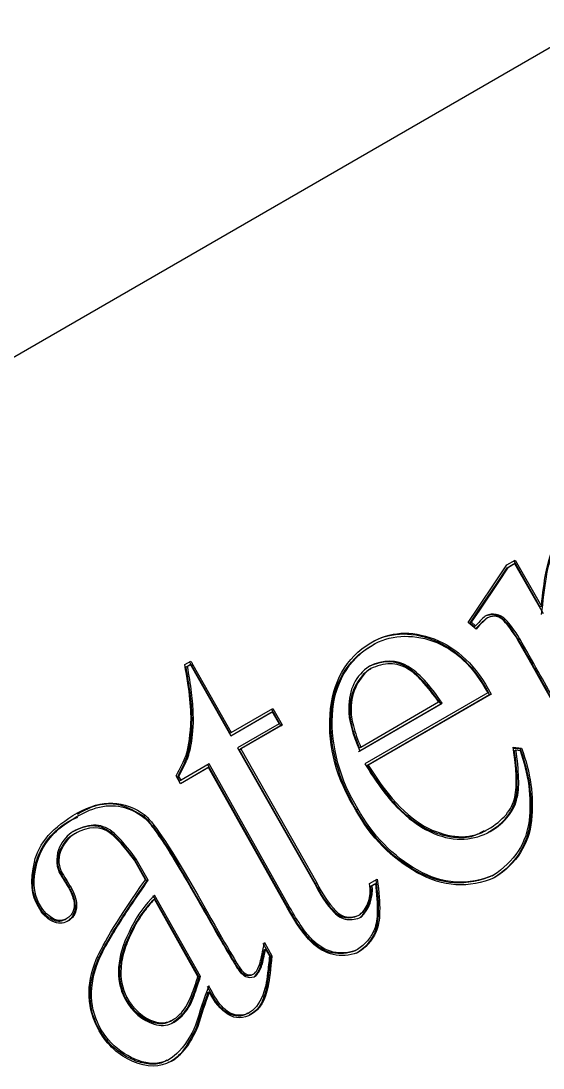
# Model space of a CAD drawing. Header units: inches. Extents: x -2.63 to 1.28, y -1.82 to 1.22.
# Drawn here: x -0.0019 to 0.1874, y -0.5737 to -0.1938 of the extents above; entities that cross this region are included whole.
import ezdxf

# ---------------------------------------------------------------- set-up
doc = ezdxf.new("R2010")
doc.units = ezdxf.units.IN
doc.header["$MEASUREMENT"] = 0

msp = doc.modelspace()

# ---------------------------------------------------------------- linework, layer by layer
at = {"color": 7, "linetype": 'Continuous', "lineweight": 25}
for p, q in [((-0.93854, -0.85495), (0.47568, -0.03854)), ((0.17044, -0.39698), (0.17431, -0.39116)), ((0.17431, -0.39116), (0.17734, -0.38941)), ((0.17444, -0.39223), (0.17662, -0.39096)), ((0.17494, -0.39195), (0.17713, -0.39069)), ((0.17662, -0.39096), (0.17713, -0.39069)), ((0.17684, -0.3897), (0.18632, -0.40639)), ((0.17713, -0.39069), (0.18744, -0.40884)), ((0.17734, -0.38941), (0.18683, -0.40612)), ((0.17065, -0.39791), (0.17444, -0.39223)), ((0.17116, -0.39763), (0.17494, -0.39195)), ((0.17444, -0.39223), (0.17494, -0.39195)), ((0.16373, -0.40693), (0.17044, -0.39698)), ((0.16395, -0.40786), (0.17065, -0.39791)), ((0.16445, -0.40759), (0.17116, -0.39763)), ((0.17065, -0.39791), (0.17116, -0.39763)), ((0.18632, -0.40639), (0.18683, -0.40612)), ((0.16031, -0.41203), (0.16373, -0.40693)), ((0.161, -0.41225), (0.16395, -0.40786)), ((0.16151, -0.41197), (0.16445, -0.40759)), ((0.16395, -0.40786), (0.16445, -0.40759)), ((0.16313, -0.41453), (0.16031, -0.41203)), ((0.161, -0.41225), (0.16151, -0.41197)), ((0.16245, -0.41353), (0.161, -0.41225)), ((0.16296, -0.41325), (0.16151, -0.41197)), ((0.16245, -0.41353), (0.16296, -0.41325)), ((0.16685, -0.41067), (0.16735, -0.41039)), ((0.17335, -0.41123), (0.17386, -0.41095)), ((0.12492, -0.42063), (0.12542, -0.42036)), ((0.12617, -0.41993), (0.12567, -0.4202)), ((0.17853, -0.41833), (0.17904, -0.41805)), ((0.05748, -0.42734), (0.05967, -0.42607)), ((0.05794, -0.42821), (0.05897, -0.42762)), ((0.05794, -0.42821), (0.05845, -0.42793)), ((0.05845, -0.42793), (0.05948, -0.42734)), ((0.05897, -0.42762), (0.05948, -0.42734)), ((0.05948, -0.42734), (0.05975, -0.42783)), ((0.05975, -0.42783), (0.07415, -0.45321)), ((0.05996, -0.42771), (0.06046, -0.42743)), ((0.05996, -0.42771), (0.07386, -0.45221)), ((0.06046, -0.42743), (0.07436, -0.45194)), ((0.12445, -0.42908), (0.12496, -0.4288)), ((0.13802, -0.4283), (0.13852, -0.42802)), ((0.1674, -0.43759), (0.12279, -0.46334)), ((0.16807, -0.43834), (0.12352, -0.46406)), ((0.16858, -0.43806), (0.12402, -0.46378)), ((0.16807, -0.43834), (0.16858, -0.43806)), ((0.07436, -0.45194), (0.08946, -0.44322)), ((0.08896, -0.44351), (0.09237, -0.44952)), ((0.08946, -0.44322), (0.09287, -0.44924)), ((0.11731, -0.4436), (0.11782, -0.44333)), ((0.12054, -0.45888), (0.15033, -0.4416)), ((0.12104, -0.45861), (0.15084, -0.44133)), ((0.12134, -0.45728), (0.14957, -0.44091)), ((0.15033, -0.4416), (0.15084, -0.44133)), ((0.07414, -0.4532), (0.08874, -0.44478)), ((0.07415, -0.45321), (0.08924, -0.4445)), ((0.08874, -0.44478), (0.08924, -0.4445)), ((0.08924, -0.4445), (0.09167, -0.44878)), ((0.07386, -0.45221), (0.07436, -0.45194)), ((0.09167, -0.44878), (0.07658, -0.45749)), ((0.09237, -0.44952), (0.07727, -0.45823)), ((0.09287, -0.44924), (0.07778, -0.45795)), ((0.09237, -0.44952), (0.09287, -0.44924)), ((0.07658, -0.45749), (0.10463, -0.50693)), ((0.07727, -0.45823), (0.07778, -0.45795)), ((0.07727, -0.45823), (0.10484, -0.50682)), ((0.07778, -0.45795), (0.10535, -0.50655)), ((0.12084, -0.45755), (0.12134, -0.45728)), ((0.17656, -0.45727), (0.17963, -0.45762)), ((0.17659, -0.45761), (0.17912, -0.4579)), ((0.17708, -0.45861), (0.17758, -0.45833)), ((0.17758, -0.45833), (0.17908, -0.45851)), ((0.17912, -0.4579), (0.17963, -0.45762)), ((0.06635, -0.4634), (0.05614, -0.4693)), ((0.09552, -0.51533), (0.06635, -0.4634)), ((0.06613, -0.46468), (0.05592, -0.47057)), ((0.06562, -0.46496), (0.05592, -0.47056)), ((0.06562, -0.46496), (0.06613, -0.46468)), ((0.09502, -0.51561), (0.06585, -0.46369)), ((0.09481, -0.51573), (0.06613, -0.46468)), ((0.12352, -0.46406), (0.12402, -0.46378)), ((0.05592, -0.47057), (0.05432, -0.46775)), ((0.05483, -0.46817), (0.05534, -0.46789)), ((0.05563, -0.46957), (0.05483, -0.46817)), ((0.05614, -0.4693), (0.05534, -0.46789)), ((0.05563, -0.46957), (0.05614, -0.4693)), ((0.01907, -0.48208), (0.01856, -0.48236)), ((0.04262, -0.48231), (0.04313, -0.48203)), ((0.11978, -0.47998), (0.12029, -0.4797)), ((0.01654, -0.48819), (0.01705, -0.48791)), ((0.01734, -0.48889), (0.01683, -0.48917)), ((0.01843, -0.48829), (0.01699, -0.48908)), ((0.0305, -0.48813), (0.03101, -0.48785)), ((0.16627, -0.48782), (0.16677, -0.48754)), ((0.01234, -0.49445), (0.01285, -0.49417)), ((0.04321, -0.50541), (0.03921, -0.49836)), ((0.03937, -0.49817), (0.03988, -0.49789)), ((0.04375, -0.50588), (0.03937, -0.49817)), ((0.04426, -0.50561), (0.03988, -0.49789)), ((0.0122, -0.50266), (0.01271, -0.50239)), ((0.12455, -0.50682), (0.12729, -0.50524)), ((0.16899, -0.504), (0.16949, -0.50372)), ((0.01597, -0.50895), (0.01648, -0.50867)), ((0.04375, -0.50588), (0.04426, -0.50561)), ((0.10484, -0.50682), (0.10535, -0.50655)), ((0.12496, -0.50772), (0.12614, -0.50704)), ((0.12496, -0.50772), (0.12547, -0.50744)), ((0.12547, -0.50744), (0.12665, -0.50676)), ((0.12614, -0.50704), (0.12665, -0.50676)), ((0.04596, -0.51278), (0.04646, -0.5125)), ((0.06272, -0.54079), (0.04603, -0.51126)), ((0.06227, -0.54048), (0.04646, -0.5125)), ((0.06323, -0.54051), (0.04654, -0.51098)), ((0.00461, -0.5151), (0.00511, -0.51483)), ((0.09502, -0.51561), (0.09552, -0.51533)), ((0.11173, -0.51695), (0.11223, -0.51667)), ((0.01392, -0.5199), (0.01443, -0.51963)), ((0.01717, -0.51777), (0.01768, -0.51749)), ((0.12044, -0.5184), (0.12094, -0.51812)), ((0.03756, -0.52524), (0.03807, -0.52496)), ((0.10337, -0.52759), (0.10387, -0.52731)), ((0.08586, -0.52845), (0.08859, -0.53326)), ((0.08629, -0.53087), (0.0868, -0.53059)), ((0.08636, -0.52817), (0.08909, -0.53298)), ((0.0868, -0.53059), (0.0882, -0.53307)), ((0.11917, -0.53125), (0.11967, -0.53097)), ((0.02566, -0.53515), (0.02617, -0.53488)), ((0.08859, -0.53326), (0.08909, -0.53298)), ((0.07694, -0.53765), (0.07745, -0.53737)), ((0.06272, -0.54079), (0.06323, -0.54051)), ((0.08209, -0.53978), (0.08259, -0.5395)), ((0.083, -0.5404), (0.08338, -0.54019)), ((0.06589, -0.54636), (0.06639, -0.54609)), ((0.08719, -0.54435), (0.08769, -0.54407)), ((0.03592, -0.54836), (0.03643, -0.54809)), ((0.08035, -0.55394), (0.08085, -0.55367)), ((0.04599, -0.55714), (0.04649, -0.55686)), ((0.05254, -0.55656), (0.05305, -0.55628)), ((0.02669, -0.56014), (0.0272, -0.55986)), ((0.06174, -0.55895), (0.06224, -0.55867)), ((0.05113, -0.57094), (0.05163, -0.57066))]:
    msp.add_line(p, q, dxfattribs=at)
for points in [[(0.18683, -0.40612), (0.18779, -0.39659), (0.189, -0.39024), (0.19044, -0.38707)], [(0.18693, -0.40912), (0.18739, -0.40459), (0.18877, -0.39389), (0.18964, -0.39025), (0.19072, -0.38789)], [(0.16687, -0.40951), (0.16626, -0.40992), (0.16538, -0.41067), (0.16367, -0.41245), (0.16296, -0.41325)], [(0.17335, -0.41123), (0.17158, -0.40924), (0.16839, -0.40891), (0.16636, -0.40979)], [(0.17386, -0.41095), (0.17208, -0.40896), (0.16889, -0.40863), (0.16687, -0.40951)], [(0.17332, -0.41159), (0.1717, -0.40976), (0.16971, -0.40936), (0.16735, -0.41039)], [(0.16735, -0.41039), (0.16639, -0.41104), (0.16499, -0.41242), (0.16313, -0.41453)], [(0.17835, -0.41848), (0.17639, -0.41531), (0.17471, -0.41302), (0.17332, -0.41159)], [(0.17853, -0.41833), (0.17765, -0.41691), (0.17558, -0.4138), (0.17422, -0.41213), (0.17335, -0.41123)], [(0.17904, -0.41805), (0.17816, -0.41663), (0.17609, -0.41352), (0.17473, -0.41185), (0.17386, -0.41095)], [(0.13852, -0.42802), (0.13433, -0.4255), (0.12964, -0.42547), (0.12447, -0.42793)], [(0.05917, -0.42635), (0.05934, -0.42661), (0.0596, -0.42706), (0.05996, -0.42771)], [(0.05967, -0.42607), (0.05985, -0.42633), (0.06011, -0.42678), (0.06046, -0.42743)], [(0.12447, -0.42793), (0.11945, -0.43131), (0.11695, -0.43639), (0.11695, -0.44316)], [(0.12445, -0.42908), (0.12024, -0.43194), (0.1173, -0.4377), (0.11731, -0.4436)], [(0.12496, -0.4288), (0.12074, -0.43166), (0.11781, -0.43742), (0.11782, -0.44333)], [(0.13802, -0.4283), (0.13382, -0.42578), (0.12913, -0.42575), (0.12396, -0.4282)], [(0.13822, -0.42885), (0.13628, -0.42769), (0.13234, -0.42641), (0.12713, -0.42778), (0.12496, -0.4288)], [(0.15033, -0.4416), (0.1459, -0.43499), (0.14179, -0.43055), (0.13802, -0.4283)], [(0.14957, -0.44091), (0.14775, -0.43826), (0.14326, -0.4326), (0.14018, -0.43002), (0.13822, -0.42885)], [(0.15084, -0.44133), (0.1464, -0.43471), (0.1423, -0.43027), (0.13852, -0.42802)], [(0.11695, -0.44316), (0.11689, -0.44735), (0.11825, -0.45249), (0.12104, -0.45861)], [(0.11731, -0.4436), (0.11728, -0.44566), (0.11776, -0.44941), (0.11974, -0.45506), (0.12084, -0.45755)], [(0.11782, -0.44333), (0.11778, -0.44538), (0.11826, -0.44914), (0.12025, -0.45478), (0.12134, -0.45728)], [(0.0305, -0.48813), (0.02853, -0.48665), (0.02418, -0.485), (0.01876, -0.48692), (0.01654, -0.48819)], [(0.03101, -0.48785), (0.02904, -0.48637), (0.02469, -0.48472), (0.01926, -0.48664), (0.01705, -0.48791)], [(0.03061, -0.48862), (0.02691, -0.48584), (0.02255, -0.48589), (0.01753, -0.48879)], [(0.0427, -0.48277), (0.04381, -0.48376), (0.04534, -0.4856), (0.04973, -0.49176), (0.05487, -0.50001), (0.06152, -0.51149), (0.06795, -0.52284), (0.07242, -0.53061), (0.07565, -0.53606), (0.07624, -0.5371), (0.07681, -0.53788)], [(0.01705, -0.48791), (0.01485, -0.48904), (0.01324, -0.49127), (0.01207, -0.49361)], [(0.01702, -0.48907), (0.01525, -0.48997), (0.01369, -0.49177), (0.01234, -0.49445)], [(0.01753, -0.48879), (0.01575, -0.4897), (0.01419, -0.49149), (0.01285, -0.49417)], [(0.03937, -0.49817), (0.03782, -0.49605), (0.03408, -0.49135), (0.03195, -0.48923), (0.0305, -0.48813)], [(0.03921, -0.49836), (0.03567, -0.49354), (0.03281, -0.49029), (0.03061, -0.48862)], [(0.03988, -0.49789), (0.03832, -0.49577), (0.03458, -0.49107), (0.03245, -0.48895), (0.03101, -0.48785)], [(0.01207, -0.49361), (0.01086, -0.49613), (0.01066, -0.4998), (0.01197, -0.50274)], [(0.01234, -0.49445), (0.01103, -0.49719), (0.01098, -0.49992), (0.0122, -0.50266)], [(0.01285, -0.49417), (0.01153, -0.49691), (0.01149, -0.49965), (0.01271, -0.50239)], [(0.01197, -0.50274), (0.01318, -0.50488), (0.01454, -0.50692), (0.01576, -0.50906)], [(0.01576, -0.50906), (0.01649, -0.51051), (0.01774, -0.51402), (0.01732, -0.51604), (0.01687, -0.51699)], [(0.01597, -0.50895), (0.01783, -0.51261), (0.01822, -0.51555), (0.01717, -0.51777)], [(0.01648, -0.50867), (0.01833, -0.51233), (0.01873, -0.51527), (0.01768, -0.51749)], [(0.02537, -0.53436), (0.02783, -0.52855), (0.03377, -0.5189), (0.04321, -0.50541)], [(0.02566, -0.53515), (0.0264, -0.5334), (0.02786, -0.53049), (0.03183, -0.52367), (0.03689, -0.51582), (0.04154, -0.50904), (0.04375, -0.50588)], [(0.02617, -0.53488), (0.02691, -0.53312), (0.02837, -0.53021), (0.03233, -0.5234), (0.0374, -0.51554), (0.04205, -0.50876), (0.04426, -0.50561)], [(0.10463, -0.50693), (0.1065, -0.51069), (0.10884, -0.51435), (0.11171, -0.51732)], [(0.10484, -0.50682), (0.10689, -0.51094), (0.10918, -0.51431), (0.11173, -0.51695)], [(0.10535, -0.50655), (0.1074, -0.51066), (0.10969, -0.51404), (0.11223, -0.51667)], [(0.12665, -0.50676), (0.12711, -0.51036), (0.12767, -0.51865), (0.12623, -0.5242), (0.12347, -0.52821), (0.12102, -0.5302), (0.11967, -0.53097)], [(0.12097, -0.51926), (0.12374, -0.51668), (0.12543, -0.51213), (0.12496, -0.50772)], [(0.12147, -0.51899), (0.12425, -0.51641), (0.12594, -0.51185), (0.12547, -0.50744)], [(0.10337, -0.52799), (0.10073, -0.52541), (0.09788, -0.52133), (0.09481, -0.51573)], [(0.10337, -0.52759), (0.10189, -0.52615), (0.09965, -0.52342), (0.09636, -0.51806), (0.09502, -0.51561)], [(0.10387, -0.52731), (0.1024, -0.52587), (0.10016, -0.52314), (0.09687, -0.51778), (0.09552, -0.51533)], [(0.11223, -0.51667), (0.11459, -0.51907), (0.1175, -0.51956), (0.12094, -0.51812)], [(0.11171, -0.51732), (0.11298, -0.51861), (0.11607, -0.52046), (0.11987, -0.51965), (0.12147, -0.51899)], [(0.11173, -0.51695), (0.11409, -0.51935), (0.11699, -0.51984), (0.12044, -0.5184)], [(0.03729, -0.52441), (0.03277, -0.53342), (0.03224, -0.54144), (0.0357, -0.54846)], [(0.11917, -0.53125), (0.11661, -0.53217), (0.11061, -0.5329), (0.10553, -0.52966), (0.10337, -0.52759)], [(0.12012, -0.53187), (0.11399, -0.53411), (0.10841, -0.53281), (0.10337, -0.52799)], [(0.11967, -0.53097), (0.11712, -0.5319), (0.11111, -0.53262), (0.10604, -0.52938), (0.10387, -0.52731)], [(0.02649, -0.56027), (0.02195, -0.55228), (0.02158, -0.54364), (0.02537, -0.53436)], [(0.02669, -0.56014), (0.02462, -0.55649), (0.02199, -0.5486), (0.02405, -0.53909), (0.02566, -0.53515)], [(0.0272, -0.55986), (0.02512, -0.55621), (0.0225, -0.54832), (0.02456, -0.53882), (0.02617, -0.53488)], [(0.0882, -0.53307), (0.08801, -0.53513), (0.0875, -0.53977), (0.08713, -0.54224), (0.08685, -0.54372)], [(0.08859, -0.53326), (0.08814, -0.53811), (0.08767, -0.5418), (0.08719, -0.54435)], [(0.08909, -0.53298), (0.08864, -0.53783), (0.08818, -0.54153), (0.08769, -0.54407)], [(0.07681, -0.53788), (0.07763, -0.53907), (0.07993, -0.5414), (0.08242, -0.54078), (0.08338, -0.54019)], [(0.07694, -0.53765), (0.07866, -0.54013), (0.08043, -0.5408), (0.08227, -0.53967)], [(0.07745, -0.53737), (0.07916, -0.53985), (0.08094, -0.54052), (0.08278, -0.53939)], [(0.04649, -0.55686), (0.04844, -0.55753), (0.05232, -0.55743), (0.05779, -0.5527), (0.06073, -0.54527), (0.06171, -0.54226), (0.06227, -0.54048)], [(0.06622, -0.54388), (0.06449, -0.54857), (0.06285, -0.55332), (0.06143, -0.55819)], [(0.06589, -0.54636), (0.06434, -0.55057), (0.06295, -0.55476), (0.06174, -0.55895)], [(0.06639, -0.54609), (0.06484, -0.55029), (0.06346, -0.55448), (0.06224, -0.55867)], [(0.08685, -0.54372), (0.0862, -0.54692), (0.0832, -0.55347), (0.07637, -0.55538), (0.07076, -0.55218), (0.06751, -0.5465), (0.06622, -0.54388)], [(0.0357, -0.54846), (0.03856, -0.55349), (0.04212, -0.55659), (0.0464, -0.55779)], [(0.03592, -0.54836), (0.03819, -0.55234), (0.04205, -0.55604), (0.04599, -0.55714)], [(0.03643, -0.54809), (0.0387, -0.55207), (0.04255, -0.55577), (0.04649, -0.55686)]]:
    msp.add_open_spline(points, degree=3, dxfattribs=at)
for points, knots in [([(0.16685, -0.41067), (0.16615, -0.41124), (0.16478, -0.41238), (0.16359, -0.41374), (0.163, -0.41441)], [0, 0, 0, 0, 0.504359, 1, 1, 1, 1]), ([(0.12441, -0.41977), (0.13133, -0.41559), (0.13901, -0.41511), (0.15587, -0.42152), (0.16275, -0.42819), (0.16807, -0.43834)], [0, 0, 0, 0, 1, 1, 2, 2, 2, 2]), ([(0.12492, -0.41949), (0.13184, -0.41532), (0.13951, -0.41483), (0.15638, -0.42124), (0.16326, -0.42792), (0.16858, -0.43806)], [0, 0, 0, 0, 1, 1, 2, 2, 2, 2]), ([(0.12542, -0.42036), (0.13154, -0.41666), (0.1438, -0.41569), (0.15883, -0.42471), (0.16502, -0.43322), (0.1674, -0.43759)], [0.00001, 0.00001, 0.00001, 0.00001, 0.98569, 1.47853, 1.97137, 1.97137, 1.97137, 1.97137]), ([(0.11959, -0.48012), (0.11251, -0.46884), (0.10937, -0.45727), (0.111, -0.43359), (0.11591, -0.42494), (0.12492, -0.41949)], [12, 12, 12, 12, 13, 13, 14, 14, 14, 14]), ([(0.11978, -0.47998), (0.11346, -0.4699), (0.10812, -0.45065), (0.1136, -0.43016), (0.12084, -0.4231), (0.12492, -0.42063)], [11.999091, 11.999091, 11.999091, 11.999091, 12.999542, 13.499767, 13.999992, 13.999992, 13.999992, 13.999992]), ([(0.12029, -0.4797), (0.11396, -0.46962), (0.10863, -0.45037), (0.1141, -0.42988), (0.12134, -0.42283), (0.12542, -0.42036)], [11.999091, 11.999091, 11.999091, 11.999091, 12.999542, 13.499767, 13.999992, 13.999992, 13.999992, 13.999992]), ([(0.20021, -0.47983), (0.20407, -0.47755), (0.20625, -0.47532), (0.20725, -0.47092), (0.19778, -0.45271), (0.17835, -0.41848)], [0, 0, 0, 0, 1, 1, 2, 2, 2, 2]), ([(0.2009, -0.48055), (0.20244, -0.4796), (0.20497, -0.47778), (0.20644, -0.47531), (0.20805, -0.47353), (0.2034, -0.46341), (0.19295, -0.44403), (0.18538, -0.43042), (0.18076, -0.42224), (0.17853, -0.41833)], [0.060415, 0.060415, 0.060415, 0.060415, 0.54536, 0.787833, 1.030306, 1.515251, 1.757724, 1.87896, 2.000197, 2.000197, 2.000197, 2.000197]), ([(0.20141, -0.48027), (0.20295, -0.47932), (0.20547, -0.4775), (0.20695, -0.47504), (0.20856, -0.47326), (0.2039, -0.46314), (0.19346, -0.44376), (0.18588, -0.43015), (0.18126, -0.42196), (0.17904, -0.41805)], [0.060415, 0.060415, 0.060415, 0.060415, 0.54536, 0.787833, 1.030306, 1.515251, 1.757724, 1.87896, 2.000197, 2.000197, 2.000197, 2.000197]), ([(0.05432, -0.46775), (0.05593, -0.46487), (0.05714, -0.46236), (0.05877, -0.45808), (0.05934, -0.45444), (0.06001, -0.44415), (0.05928, -0.43683), (0.05748, -0.42734)], [15, 15, 15, 15, 16, 16, 17, 17, 18, 18, 18, 18]), ([(0.05483, -0.46817), (0.05585, -0.46632), (0.05793, -0.46229), (0.05941, -0.45726), (0.06043, -0.44829), (0.05961, -0.43813), (0.05853, -0.43138), (0.05794, -0.42821)], [15.054133, 15.054133, 15.054133, 15.054133, 15.784995, 16.515856, 17.246718, 17.612149, 17.97758, 17.97758, 17.97758, 17.97758]), ([(0.05534, -0.46789), (0.05635, -0.46604), (0.05844, -0.46201), (0.05992, -0.45698), (0.06093, -0.44801), (0.06012, -0.43785), (0.05903, -0.4311), (0.05845, -0.42793)], [15.054133, 15.054133, 15.054133, 15.054133, 15.784995, 16.515856, 17.246718, 17.612149, 17.97758, 17.97758, 17.97758, 17.97758]), ([(0.12279, -0.46334), (0.12462, -0.4663), (0.12864, -0.47239), (0.13635, -0.48162), (0.1505, -0.49198), (0.16516, -0.49104), (0.17494, -0.48304), (0.17836, -0.47667), (0.17883, -0.46919), (0.17813, -0.46175), (0.17758, -0.45833)], [2.976231, 2.976231, 2.976231, 2.976231, 3.224789, 3.473346, 3.970461, 4.964692, 5.461807, 5.958922, 6.456037, 6.953152, 6.953152, 6.953152, 6.953152]), ([(0.12402, -0.46378), (0.13173, -0.47625), (0.13946, -0.48412), (0.15498, -0.49063), (0.16168, -0.49058), (0.17296, -0.48389), (0.17624, -0.47999), (0.17808, -0.47109), (0.17787, -0.465), (0.17656, -0.45727)], [3, 3, 3, 3, 4, 4, 5, 5, 6, 6, 7, 7, 7, 7]), ([(0.16745, -0.48821), (0.16895, -0.48731), (0.17197, -0.48548), (0.17539, -0.48157), (0.17798, -0.4761), (0.1783, -0.46817), (0.17752, -0.46202), (0.17708, -0.45861)], [0, 0, 0, 0, 0.169521, 0.34298, 0.49042, 0.716766, 1, 1, 1, 1]), ([(0.17912, -0.4579), (0.18241, -0.46672), (0.18362, -0.47546), (0.18184, -0.49283), (0.17742, -0.49974), (0.16946, -0.50488)], [8, 8, 8, 8, 9, 9, 10, 10, 10, 10]), ([(0.17908, -0.45851), (0.18206, -0.46674), (0.18409, -0.48045), (0.17954, -0.49535), (0.17295, -0.50148), (0.16949, -0.50372)], [8.02509, 8.02509, 8.02509, 8.02509, 9.011546, 9.504774, 9.998003, 9.998003, 9.998003, 9.998003]), ([(0.17963, -0.45762), (0.18292, -0.46644), (0.18412, -0.47519), (0.18235, -0.49255), (0.17793, -0.49946), (0.16997, -0.50461)], [8, 8, 8, 8, 9, 9, 10, 10, 10, 10]), ([(0.12352, -0.46406), (0.12598, -0.4678), (0.1305, -0.47466), (0.13834, -0.4829), (0.14662, -0.4881), (0.15474, -0.49027), (0.16161, -0.49015), (0.16492, -0.48825), (0.16613, -0.48755)], [0, 0, 0, 0, 0.232073, 0.426176, 0.592924, 0.759385, 0.911543, 1, 1, 1, 1]), ([(0.00441, -0.51524), (0.0019, -0.51121), (0.00141, -0.50579), (0.00446, -0.49215), (0.00967, -0.48622), (0.02745, -0.47615), (0.03564, -0.47643), (0.04313, -0.48203)], [13, 13, 13, 13, 14, 14, 15, 15, 16, 16, 16, 16]), ([(0.00511, -0.51483), (0.00315, -0.51167), (0.00204, -0.50509), (0.00557, -0.49203), (0.01542, -0.48388), (0.02893, -0.47673), (0.03755, -0.47894), (0.0427, -0.48277)], [12.996685, 12.996685, 12.996685, 12.996685, 13.747084, 14.497484, 14.872684, 15.247883, 15.998283, 15.998283, 15.998283, 15.998283]), ([(0.01864, -0.48158), (0.02056, -0.48049), (0.02508, -0.47791), (0.03384, -0.47724), (0.03975, -0.48065), (0.04262, -0.48231)], [0, 0, 0, 0, 0.2740702, 0.647501, 1, 1, 1, 1]), ([(0.04262, -0.48231), (0.04608, -0.48537), (0.05243, -0.49504), (0.07093, -0.52761), (0.07602, -0.53639), (0.07694, -0.53765)], [16, 16, 16, 16, 17, 17, 18, 18, 18, 18]), ([(0.04313, -0.48203), (0.04658, -0.48509), (0.05293, -0.49476), (0.07143, -0.52734), (0.07652, -0.53611), (0.07745, -0.53737)], [16, 16, 16, 16, 17, 17, 18, 18, 18, 18]), ([(0.16997, -0.50461), (0.16056, -0.50867), (0.15116, -0.50808), (0.13241, -0.49761), (0.12501, -0.49003), (0.11959, -0.48012)], [10, 10, 10, 10, 11, 11, 12, 12, 12, 12]), ([(0.16899, -0.504), (0.16476, -0.50582), (0.1551, -0.50781), (0.1367, -0.50152), (0.12485, -0.48924), (0.11978, -0.47998)], [10.001849, 10.001849, 10.001849, 10.001849, 10.501655, 11.001461, 12.001073, 12.001073, 12.001073, 12.001073]), ([(0.16949, -0.50372), (0.16527, -0.50554), (0.1556, -0.50753), (0.13721, -0.50124), (0.12536, -0.48896), (0.12029, -0.4797)], [10.001849, 10.001849, 10.001849, 10.001849, 10.501655, 11.001461, 12.001073, 12.001073, 12.001073, 12.001073]), ([(0.00461, -0.5151), (0.00383, -0.51347), (0.00216, -0.50999), (0.00241, -0.50377), (0.00387, -0.49684), (0.00815, -0.48965), (0.01357, -0.48499), (0.01758, -0.48316), (0.01871, -0.48265)], [0, 0, 0, 0, 0.1187794, 0.2540032, 0.428054, 0.6397283, 0.8984375, 1, 1, 1, 1]), ([(0.0122, -0.50266), (0.01258, -0.50333), (0.01324, -0.50443), (0.01513, -0.50752), (0.01572, -0.50851), (0.01597, -0.50895)], [7, 7, 7, 7, 8, 8, 9, 9, 9, 9]), ([(0.01271, -0.50239), (0.01308, -0.50305), (0.01374, -0.50415), (0.01563, -0.50724), (0.01623, -0.50823), (0.01648, -0.50867)], [7, 7, 7, 7, 8, 8, 9, 9, 9, 9]), ([(0.12729, -0.50524), (0.12859, -0.51451), (0.12847, -0.52084), (0.12535, -0.52764), (0.12309, -0.53019), (0.12012, -0.53187)], [8, 8, 8, 8, 9, 9, 10, 10, 10, 10]), ([(0.12679, -0.50551), (0.12809, -0.51478), (0.12796, -0.52112), (0.12484, -0.52792), (0.12258, -0.53046), (0.11961, -0.53215)], [8, 8, 8, 8, 9, 9, 10, 10, 10, 10]), ([(0.12094, -0.51812), (0.12253, -0.51665), (0.12361, -0.51504), (0.12476, -0.51155), (0.12488, -0.50939), (0.12455, -0.50682)], [5, 5, 5, 5, 6, 6, 7, 7, 7, 7]), ([(0.04654, -0.51098), (0.04634, -0.5112), (0.04604, -0.51152), (0.04568, -0.5119), (0.04551, -0.51209), (0.04542, -0.51218), (0.04537, -0.51223), (0.04536, -0.51225), (0.04534, -0.51226), (0.04538, -0.51222), (0.04209, -0.51575), (0.03936, -0.51988), (0.03729, -0.52441)], [0, 0, 0, 0, 0.25, 0.375, 0.4375, 0.46875, 0.484375, 0.492187, 0.492187, 0.5, 0.5, 1, 1, 1, 1]), ([(0.04596, -0.51278), (0.04582, -0.51293), (0.04625, -0.51242), (0.04137, -0.51792), (0.03899, -0.52212), (0.03756, -0.52524)], [0.601235, 0.601235, 0.601235, 0.601235, 0.951175, 1.301115, 2.000995, 2.000995, 2.000995, 2.000995]), ([(0.04646, -0.5125), (0.04632, -0.51266), (0.04676, -0.51214), (0.04188, -0.51764), (0.03949, -0.52184), (0.03807, -0.52496)], [0.601235, 0.601235, 0.601235, 0.601235, 0.951175, 1.301115, 2.000995, 2.000995, 2.000995, 2.000995]), ([(0.01768, -0.51749), (0.01735, -0.51863), (0.0164, -0.51965), (0.0133, -0.52145), (0.01149, -0.52141), (0.00738, -0.51947), (0.00571, -0.51773), (0.00441, -0.51524)], [10, 10, 10, 10, 11, 11, 12, 12, 13, 13, 13, 13]), ([(0.0139, -0.51987), (0.01376, -0.51996), (0.01313, -0.52037), (0.01171, -0.52066), (0.00967, -0.52014), (0.00771, -0.51889), (0.00591, -0.51721), (0.00504, -0.5158), (0.00461, -0.5151)], [0, 0, 0, 0, 0.048215, 0.221783, 0.405101, 0.602922, 0.805953, 1, 1, 1, 1]), ([(0.01687, -0.51699), (0.01662, -0.51784), (0.0157, -0.51895), (0.01129, -0.52154), (0.00655, -0.51758), (0.00511, -0.51483)], [9.980497, 9.980497, 9.980497, 9.980497, 10.736769, 11.49304, 13.005584, 13.005584, 13.005584, 13.005584]), ([(0.01717, -0.51777), (0.01698, -0.5182), (0.01657, -0.51915), (0.01548, -0.52014), (0.01462, -0.52062), (0.01422, -0.52084)], [0, 0, 0, 0, 0.307062, 0.679552, 1, 1, 1, 1]), ([(0.03756, -0.52524), (0.03654, -0.52728), (0.03468, -0.53183), (0.03328, -0.53969), (0.03429, -0.54503), (0.03592, -0.54836)], [1.9995118, 1.9995118, 1.9995118, 1.9995118, 2.2492323, 2.4989528, 2.9983938, 2.9983938, 2.9983938, 2.9983938]), ([(0.03807, -0.52496), (0.03705, -0.527), (0.03519, -0.53155), (0.03378, -0.53941), (0.03479, -0.54475), (0.03643, -0.54809)], [1.9995118, 1.9995118, 1.9995118, 1.9995118, 2.2492323, 2.4989528, 2.9983938, 2.9983938, 2.9983938, 2.9983938]), ([(0.08278, -0.53939), (0.08374, -0.53829), (0.08442, -0.53696), (0.08522, -0.53382), (0.08573, -0.53142), (0.08636, -0.52817)], [19, 19, 19, 19, 20, 20, 21, 21, 21, 21]), ([(0.08287, -0.54047), (0.08379, -0.53942), (0.08488, -0.53745), (0.08553, -0.53451), (0.08606, -0.532), (0.08629, -0.53087)], [18.976205, 18.976205, 18.976205, 18.976205, 19.875548, 20.325219, 20.774891, 20.774891, 20.774891, 20.774891]), ([(0.08338, -0.54019), (0.0843, -0.53914), (0.08538, -0.53717), (0.08603, -0.53423), (0.08657, -0.53172), (0.0868, -0.53059)], [18.976205, 18.976205, 18.976205, 18.976205, 19.875548, 20.325219, 20.774891, 20.774891, 20.774891, 20.774891]), ([(0.0464, -0.55779), (0.04867, -0.55857), (0.05083, -0.55846), (0.05391, -0.55699), (0.05596, -0.55548), (0.05842, -0.55268), (0.06027, -0.54935), (0.0611, -0.54678), (0.06226, -0.54348), (0.06284, -0.54176), (0.06323, -0.54051)], [0, 0, 0, 0, 0.25, 0.25, 0.375, 0.5, 0.625, 0.75, 0.75, 1, 1, 1, 1]), ([(0.05276, -0.55741), (0.05461, -0.55606), (0.05841, -0.55327), (0.06076, -0.54667), (0.06215, -0.5425), (0.06272, -0.54079)], [0, 0, 0, 0, 0.356407, 0.734302, 1, 1, 1, 1]), ([(0.08025, -0.55378), (0.07993, -0.55402), (0.07876, -0.55488), (0.07617, -0.55501), (0.07297, -0.55405), (0.069, -0.55052), (0.06707, -0.54679), (0.06572, -0.54415)], [0, 0, 0, 0, 0.068572, 0.249803, 0.413415, 0.586248, 1, 1, 1, 1]), ([(0.08769, -0.54407), (0.08667, -0.54912), (0.08467, -0.55251), (0.07873, -0.55594), (0.0759, -0.55595), (0.07051, -0.55258), (0.06824, -0.54986), (0.06639, -0.54609)], [23, 23, 23, 23, 24, 24, 25, 25, 26, 26, 26, 26]), ([(0.08719, -0.54435), (0.08675, -0.54605), (0.08592, -0.54922), (0.08373, -0.55284), (0.08171, -0.55403), (0.08089, -0.55451)], [0, 0, 0, 0, 0.406578, 0.758349, 1, 1, 1, 1]), ([(0.06143, -0.55819), (0.05977, -0.56209), (0.05479, -0.56979), (0.04344, -0.57448), (0.03106, -0.56667), (0.0272, -0.55986)], [27.002549, 27.002549, 27.002549, 27.002549, 27.751912, 28.501274, 30, 30, 30, 30]), ([(0.04599, -0.55714), (0.04696, -0.55736), (0.04895, -0.55781), (0.05121, -0.55735), (0.05225, -0.55664), (0.05249, -0.55647)], [0, 0, 0, 0, 0.422165, 0.866639, 1, 1, 1, 1]), ([(0.06224, -0.55867), (0.05963, -0.5648), (0.05636, -0.56901), (0.04846, -0.57357), (0.04388, -0.57358), (0.03346, -0.56908), (0.0294, -0.56539), (0.02649, -0.56027)], [27, 27, 27, 27, 28, 28, 29, 29, 30, 30, 30, 30]), ([(0.05103, -0.57078), (0.05068, -0.57104), (0.04908, -0.5722), (0.04524, -0.57258), (0.04009, -0.57153), (0.03495, -0.5689), (0.03017, -0.56518), (0.02783, -0.5618), (0.02669, -0.56014)], [0, 0, 0, 0, 0.050082, 0.227898, 0.415355, 0.612774, 0.810515, 1, 1, 1, 1]), ([(0.06174, -0.55895), (0.06037, -0.56157), (0.05785, -0.56641), (0.05416, -0.57098), (0.05172, -0.57162), (0.05162, -0.57164)], [0, 0, 0, 0, 0.531339, 0.982331, 1, 1, 1, 1])]:
    msp.add_open_spline(points, degree=3, knots=knots, dxfattribs=at)

doc.saveas('drawing.dxf')
